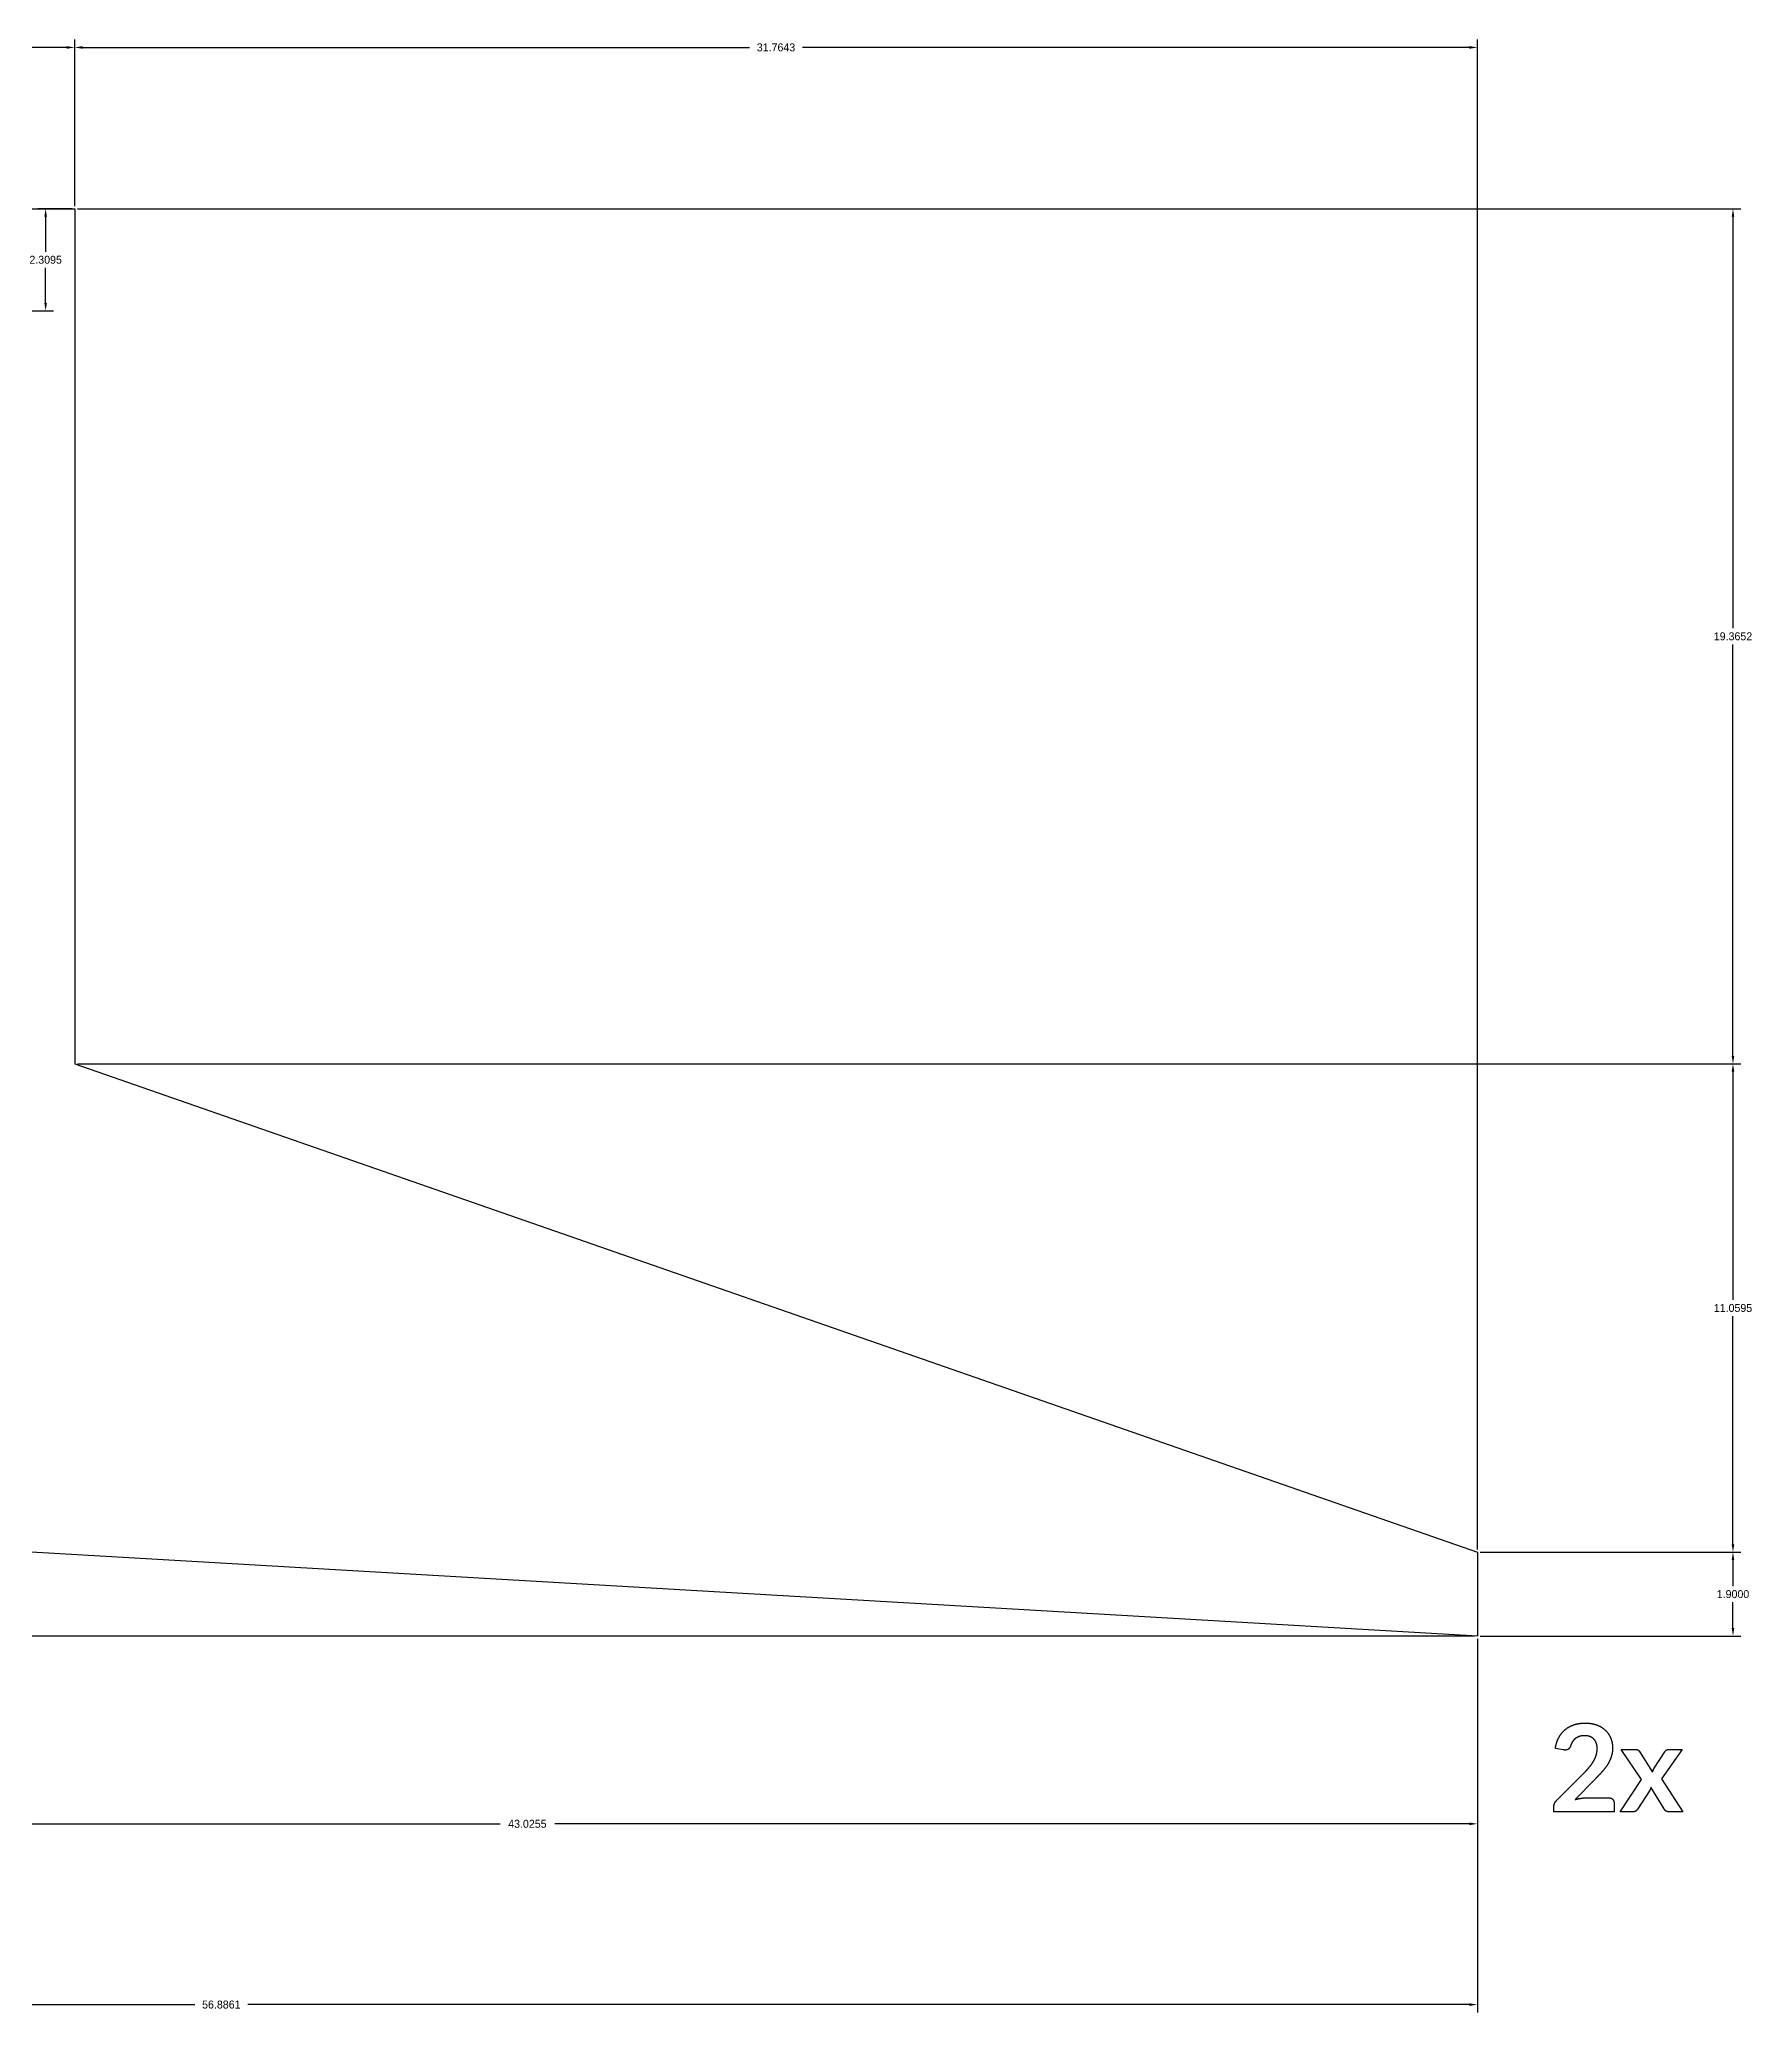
# Model space of a CAD drawing. Header units: millimetres. Extents: x -53 to 104, y -220 to 130.
# Drawn here: x -22.65 to 16.14, y -218.34 to -173.65 of the extents above; entities that cross this region are included whole.
import ezdxf

# ---------------------------------------------------------------- set-up
doc = ezdxf.new("R2010")
doc.units = ezdxf.units.MM
doc.header["$MEASUREMENT"] = 0
doc.layers.add('Standard', color=18, linetype='Continuous', true_color=0x000000)
doc.dimstyles.get("Standard").update_dxf_attribs({"dimtxt": 0.18, "dimasz": 0.18, "dimexe": 0.18, "dimexo": 0.0625, "dimgap": 0.09, "dimtad": 0, "dimtih": 1, "dimtoh": 1, "dimdec": 4, "dimzin": 0, "dimdsep": 46, "dimtxsty": 'Standard', "dimcen": 0.09, "dimadec": 0, "dimazin": 0, "dimtfac": 1, "dimtdec": 4, "dimtofl": 0, "dimtmove": 0, "dimatfit": 3, "dimfxl": 1, "dimtolj": 1, "dimtzin": 0, "dimarcsym": 0})

# ---------------------------------------------------------------- blocks, each defined once
blk = doc.blocks.new('*D6')
at = {"layer": 'Defpoints', "color": 0}
for p in [(-22.51, -177.49), (-21.853, -177.49), (-26.575, -179.8)]:
    blk.add_point(p, dxfattribs=at)
at = {"layer": 'Standard', "color": 0, "lineweight": -2}
for p, q in [((-21.915, -177.49), (-22.69, -177.49)), ((-22.51, -177.67), (-22.51, -178.463)), ((-22.51, -179.62), (-22.51, -178.827)), ((-26.512, -179.8), (-22.33, -179.8))]:
    blk.add_line(p, q, dxfattribs=at)
at = {"layer": 'Standard', "color": 0}
for points in [[(-22.48, -177.67), (-22.54, -177.67), (-22.51, -177.49)], [(-22.54, -179.62), (-22.48, -179.62), (-22.51, -179.8)]]:
    blk.add_solid(points, dxfattribs=at)
at = {"layer": 'Standard', "color": 0, "insert": (-22.51, -178.645), "char_height": 0.18, "attachment_point": 5}
blk.add_mtext('\\A1;2.3095', dxfattribs=at)
blk = doc.blocks.new('*D8')
at = {"layer": 'Defpoints', "color": 0}
for p in [(-33.114, -207.315), (-34.676, -209.815), (9.911, -209.815)]:
    blk.add_point(p, dxfattribs=at)
at = {"layer": 'Standard', "color": 0, "lineweight": -2}
for p, q in [((-33.177, -207.315), (-34.856, -207.315)), ((-34.676, -207.495), (-34.676, -208.383)), ((-34.676, -209.635), (-34.676, -208.747)), ((9.849, -209.815), (-34.856, -209.815))]:
    blk.add_line(p, q, dxfattribs=at)
at = {"layer": 'Standard', "color": 0}
for points in [[(-34.646, -207.495), (-34.706, -207.495), (-34.676, -207.315)], [(-34.706, -209.635), (-34.646, -209.635), (-34.676, -209.815)]]:
    blk.add_solid(points, dxfattribs=at)
at = {"layer": 'Standard', "color": 0, "insert": (-34.676, -208.565), "char_height": 0.18, "attachment_point": 5}
blk.add_mtext('\\A1;2.5000', dxfattribs=at)
blk = doc.blocks.new('*D9')
at = {"layer": 'Defpoints', "color": 0}
for p in [(-21.853, -177.49), (15.7, -177.49), (-21.853, -196.855)]:
    blk.add_point(p, dxfattribs=at)
at = {"layer": 'Standard', "color": 0, "lineweight": -2}
for p, q in [((-21.79, -177.49), (15.88, -177.49)), ((15.7, -177.67), (15.7, -186.991)), ((15.7, -196.675), (15.7, -187.355)), ((-21.79, -196.855), (15.88, -196.855))]:
    blk.add_line(p, q, dxfattribs=at)
at = {"layer": 'Standard', "color": 0}
for points in [[(15.73, -177.67), (15.67, -177.67), (15.7, -177.49)], [(15.67, -196.675), (15.73, -196.675), (15.7, -196.855)]]:
    blk.add_solid(points, dxfattribs=at)
at = {"layer": 'Standard', "color": 0, "insert": (15.7, -187.173), "char_height": 0.18, "attachment_point": 5}
blk.add_mtext('\\A1;19.3652', dxfattribs=at)
blk = doc.blocks.new('*D10')
at = {"layer": 'Defpoints', "color": 0}
for p in [(-21.853, -196.855), (15.7, -196.855), (9.911, -207.915)]:
    blk.add_point(p, dxfattribs=at)
at = {"layer": 'Standard', "color": 0, "lineweight": -2}
for p, q in [((-21.79, -196.855), (15.88, -196.855)), ((15.7, -197.035), (15.7, -202.203)), ((15.7, -207.735), (15.7, -202.567)), ((9.974, -207.915), (15.88, -207.915))]:
    blk.add_line(p, q, dxfattribs=at)
at = {"layer": 'Standard', "color": 0}
for points in [[(15.73, -197.035), (15.67, -197.035), (15.7, -196.855)], [(15.67, -207.735), (15.73, -207.735), (15.7, -207.915)]]:
    blk.add_solid(points, dxfattribs=at)
at = {"layer": 'Standard', "color": 0, "insert": (15.7, -202.385), "char_height": 0.18, "attachment_point": 5}
blk.add_mtext('\\A1;11.0595', dxfattribs=at)
blk = doc.blocks.new('*D11')
at = {"layer": 'Defpoints', "color": 0}
for p in [(9.911, -207.915), (15.7, -207.915), (9.911, -209.815)]:
    blk.add_point(p, dxfattribs=at)
at = {"layer": 'Standard', "color": 0, "lineweight": -2}
for p, q in [((9.974, -207.915), (15.88, -207.915)), ((15.7, -208.095), (15.7, -208.683)), ((15.7, -209.635), (15.7, -209.047)), ((9.974, -209.815), (15.88, -209.815))]:
    blk.add_line(p, q, dxfattribs=at)
at = {"layer": 'Standard', "color": 0}
for points in [[(15.73, -208.095), (15.67, -208.095), (15.7, -207.915)], [(15.67, -209.635), (15.73, -209.635), (15.7, -209.815)]]:
    blk.add_solid(points, dxfattribs=at)
at = {"layer": 'Standard', "color": 0, "insert": (15.7, -208.865), "char_height": 0.18, "attachment_point": 5}
blk.add_mtext('\\A1;1.9000', dxfattribs=at)
blk = doc.blocks.new('*D15')
at = {"layer": 'Defpoints', "color": 0}
for p in [(9.911, -173.835), (-21.853, -177.49), (9.911, -207.915)]:
    blk.add_point(p, dxfattribs=at)
at = {"layer": 'Standard', "color": 0, "lineweight": -2}
for p, q in [((-21.853, -177.428), (-21.853, -173.655)), ((9.911, -207.852), (9.911, -173.655)), ((-21.673, -173.835), (-6.572, -173.835)), ((9.731, -173.835), (-5.369, -173.835))]:
    blk.add_line(p, q, dxfattribs=at)
at = {"layer": 'Standard', "color": 0}
for points in [[(-21.673, -173.805), (-21.673, -173.865), (-21.853, -173.835)], [(9.731, -173.865), (9.731, -173.805), (9.911, -173.835)]]:
    blk.add_solid(points, dxfattribs=at)
at = {"layer": 'Standard', "color": 0, "insert": (-5.971, -173.835), "char_height": 0.18, "attachment_point": 5}
blk.add_mtext('\\A1;31.7643', dxfattribs=at)
blk = doc.blocks.new('*D16')
at = {"layer": 'Defpoints', "color": 0}
for p in [(-21.853, -173.835), (-32.097, -177.49), (-21.853, -177.49)]:
    blk.add_point(p, dxfattribs=at)
at = {"layer": 'Standard', "color": 0, "lineweight": -2}
for p, q in [((-32.097, -177.428), (-32.097, -173.655)), ((-21.853, -177.428), (-21.853, -173.655)), ((-31.917, -173.835), (-27.561, -173.835)), ((-22.033, -173.835), (-26.388, -173.835))]:
    blk.add_line(p, q, dxfattribs=at)
at = {"layer": 'Standard', "color": 0}
for points in [[(-31.917, -173.805), (-31.917, -173.865), (-32.097, -173.835)], [(-22.033, -173.865), (-22.033, -173.805), (-21.853, -173.835)]]:
    blk.add_solid(points, dxfattribs=at)
at = {"layer": 'Standard', "color": 0, "insert": (-26.975, -173.835), "char_height": 0.18, "attachment_point": 5}
blk.add_mtext('\\A1;10.2436', dxfattribs=at)
blk = doc.blocks.new('*D18')
at = {"layer": 'Defpoints', "color": 0}
for p in [(-46.975, -207.315), (9.911, -209.815), (9.911, -218.161)]:
    blk.add_point(p, dxfattribs=at)
at = {"layer": 'Standard', "color": 0, "lineweight": -2}
for p, q in [((-46.975, -207.377), (-46.975, -218.341)), ((9.911, -209.877), (9.911, -218.341)), ((-46.795, -218.161), (-19.133, -218.161)), ((9.731, -218.161), (-17.931, -218.161))]:
    blk.add_line(p, q, dxfattribs=at)
at = {"layer": 'Standard', "color": 0}
for points in [[(-46.795, -218.131), (-46.795, -218.191), (-46.975, -218.161)], [(9.731, -218.191), (9.731, -218.131), (9.911, -218.161)]]:
    blk.add_solid(points, dxfattribs=at)
at = {"layer": 'Standard', "color": 0, "insert": (-18.532, -218.161), "char_height": 0.18, "attachment_point": 5}
blk.add_mtext('\\A1;56.8861', dxfattribs=at)
blk = doc.blocks.new('*D19')
at = {"layer": 'Defpoints', "color": 0}
for p in [(-33.114, -207.315), (9.911, -209.815), (9.911, -214.067)]:
    blk.add_point(p, dxfattribs=at)
at = {"layer": 'Standard', "color": 0, "lineweight": -2}
for p, q in [((-33.114, -207.377), (-33.114, -214.247)), ((9.911, -209.877), (9.911, -214.247)), ((-32.934, -214.067), (-12.219, -214.067)), ((9.731, -214.067), (-10.983, -214.067))]:
    blk.add_line(p, q, dxfattribs=at)
at = {"layer": 'Standard', "color": 0}
for points in [[(-32.934, -214.037), (-32.934, -214.097), (-33.114, -214.067)], [(9.731, -214.097), (9.731, -214.037), (9.911, -214.067)]]:
    blk.add_solid(points, dxfattribs=at)
at = {"layer": 'Standard', "color": 0, "insert": (-11.601, -214.067), "char_height": 0.18, "attachment_point": 5}
blk.add_mtext('\\A1;43.0255', dxfattribs=at)

msp = doc.modelspace()

# ---------------------------------------------------------------- linework, layer by layer
at = {"color": 221, "true_color": 0xe5a6d7}
msp.add_lwpolyline([(-46.9748, -205.41476), (-32.09659, -196.85532), (-32.09658, -177.49007), (-21.85299, -177.49007), (-21.85299, -196.85532), (9.91133, -207.91478), (9.91132, -209.81479), (-33.11417, -207.31477), (-46.9748, -207.31477), (-46.9748, -205.41476)], dxfattribs=at)
at = {"layer": 'Standard'}
for p, q in [((11.8558, -212.3919), (11.67717, -212.36024)), ((13.63039, -213.06649), (13.16588, -212.38363)), ((13.16588, -212.38363), (13.49309, -212.38363)), ((13.57959, -212.42758), (13.87495, -212.89754)), ((13.91769, -212.8054), (14.15539, -212.43444)), ((14.54571, -212.38363), (14.08261, -213.05137)), ((14.23362, -212.38363), (14.54571, -212.38363)), ((11.70338, -213.54069), (12.3066, -212.93605)), ((12.57455, -213.05964), (12.12656, -213.5173)), ((13.14672, -213.79351), (13.63039, -213.06649)), ((14.08261, -213.05137), (14.56487, -213.79351)), ((12.37676, -213.47738), (12.88644, -213.47738)), ((13.006, -213.59008), (13.006, -213.79351)), ((13.8064, -213.32214), (13.54249, -213.7302)), ((14.14027, -213.7302), (13.84209, -213.23968)), ((11.64289, -213.79351), (11.64289, -213.68081)), ((13.006, -213.79351), (11.64289, -213.79351)), ((13.45035, -213.79351), (13.14672, -213.79351)), ((14.56487, -213.79351), (14.23785, -213.79351))]:
    msp.add_line(p, q, dxfattribs=at)
for points in [[(12.10801, -211.82083), (12.22273, -211.78444), (12.35479, -211.78444)], [(12.35479, -211.78444), (12.49209, -211.78444), (12.6062, -211.82496)], [(11.67717, -212.36024), (11.69793, -212.2173), (11.75701, -212.10944)], [(11.75701, -212.10944), (11.81608, -212.00157), (11.90469, -211.9294)], [(11.90469, -211.9294), (11.9933, -211.85722), (12.10801, -211.82083)], [(12.06477, -212.20772), (12.03725, -212.24895), (12.02354, -212.29835)], [(12.13211, -212.13554), (12.09229, -212.16649), (12.06477, -212.20772)], [(12.22344, -212.08746), (12.17192, -212.1046), (12.13211, -212.13554)], [(12.33543, -212.07032), (12.27495, -212.07032), (12.22344, -212.08746)], [(12.45428, -212.08887), (12.40136, -212.07032), (12.33543, -212.07032)], [(12.54501, -212.14452), (12.50721, -212.10742), (12.45428, -212.08887)], [(12.60348, -212.23585), (12.58281, -212.18161), (12.54501, -212.14452)], [(12.62414, -212.36165), (12.62414, -212.29008), (12.60348, -212.23585)], [(12.6062, -211.82496), (12.72031, -211.86548), (12.80136, -211.93968)], [(12.80136, -211.93968), (12.88241, -212.01387), (12.92777, -212.11831)], [(12.92777, -212.11831), (12.97313, -212.22274), (12.97313, -212.35056)], [(11.96305, -212.38222), (11.92596, -212.40278), (11.8558, -212.3919)], [(12.02354, -212.29835), (12.00015, -212.36165), (11.96305, -212.38222)], [(12.44199, -212.78897), (12.50176, -212.71891), (12.54158, -212.65016)], [(12.54158, -212.65016), (12.5814, -212.58141), (12.60277, -212.51065)], [(12.60277, -212.51065), (12.62414, -212.43988), (12.62414, -212.36165)], [(12.94088, -212.55389), (12.90862, -212.64734), (12.85428, -212.73262)], [(12.97313, -212.35056), (12.97313, -212.46044), (12.94088, -212.55389)], [(13.49309, -212.38363), (13.53019, -212.38363), (13.54803, -212.39391)], [(13.54803, -212.39391), (13.56588, -212.40419), (13.57959, -212.42758)], [(14.15539, -212.43444), (14.18563, -212.38363), (14.23362, -212.38363)], [(12.3066, -212.93605), (12.38221, -212.85903), (12.44199, -212.78897)], [(12.72717, -212.89754), (12.65438, -212.97718), (12.57455, -213.05964)], [(12.85428, -212.73262), (12.79995, -212.8179), (12.72717, -212.89754)], [(13.87495, -212.89754), (13.89007, -212.85077), (13.91769, -212.8054)], [(11.65731, -213.60873), (11.67172, -213.57093), (11.70338, -213.54069)], [(12.12656, -213.5173), (12.19128, -213.49815), (12.25509, -213.48776)], [(12.25509, -213.48776), (12.3189, -213.47738), (12.37676, -213.47738)], [(12.88644, -213.47738), (12.94148, -213.47738), (12.97374, -213.50833)], [(12.97374, -213.50833), (13.006, -213.53927), (13.006, -213.59008)], [(13.82626, -213.28373), (13.81729, -213.3044), (13.8064, -213.32214)], [(13.84209, -213.23968), (13.83523, -213.26306), (13.82626, -213.28373)], [(11.64289, -213.68081), (11.64289, -213.64653), (11.65731, -213.60873)], [(13.50539, -213.77355), (13.48342, -213.79351), (13.45035, -213.79351)], [(13.54249, -213.7302), (13.52737, -213.75359), (13.50539, -213.77355)], [(14.17807, -213.77425), (14.15539, -213.755), (14.14027, -213.7302)], [(14.23785, -213.79351), (14.20076, -213.79351), (14.17807, -213.77425)]]:
    msp.add_open_spline(points, degree=2, dxfattribs=at)

# ---------------------------------------------------------------- dimensions: what is measured, and where the dimension line sits
for base, p1, p2, picture, middle in [((-21.85299, -173.83479), (-32.09658, -177.49007), (-21.85299, -177.49007), '*D16', (-26.97478, -173.83479)), ((9.91133, -173.83479), (-21.85299, -177.49007), (9.91133, -207.91478), '*D15', (-5.97083, -173.83479)), ((9.91132, -218.16061), (-46.9748, -207.31477), (9.91132, -209.81479), '*D18', (-18.53174, -218.16061)), ((9.91132, -214.06734), (-33.11417, -207.31477), (9.91132, -209.81479), '*D19', (-11.60142, -214.06734))]:
    dim = msp.add_linear_dim(base=base, p1=p1, p2=p2, dimstyle='Standard', dxfattribs=at)
    dim.commit()
    dim.dimension.update_dxf_attribs({"geometry": picture, "text_midpoint": middle})
for base, p1, p2, picture, middle in [((-22.50997, -177.49007), (-26.57479, -179.79956), (-21.85299, -177.49007), '*D6', (-22.50997, -178.64481)), ((15.699522, -177.490067), (-21.852995, -196.855316), (-21.852985, -177.490067), '*D9', (15.699522, -187.172691)), ((15.69952, -196.85532), (9.91133, -207.91478), (-21.85299, -196.85532), '*D10', (15.69952, -202.38505)), ((-34.67615, -209.81479), (-33.11417, -207.31477), (9.91132, -209.81479), '*D8', (-34.67615, -208.56478)), ((15.69952, -207.91478), (9.91132, -209.81479), (9.91133, -207.91478), '*D11', (15.69952, -208.86478))]:
    dim = msp.add_linear_dim(base=base, p1=p1, p2=p2, angle=90, dimstyle='Standard', dxfattribs=at)
    dim.commit()
    dim.dimension.update_dxf_attribs({"geometry": picture, "text_midpoint": middle})

doc.saveas('drawing.dxf')
